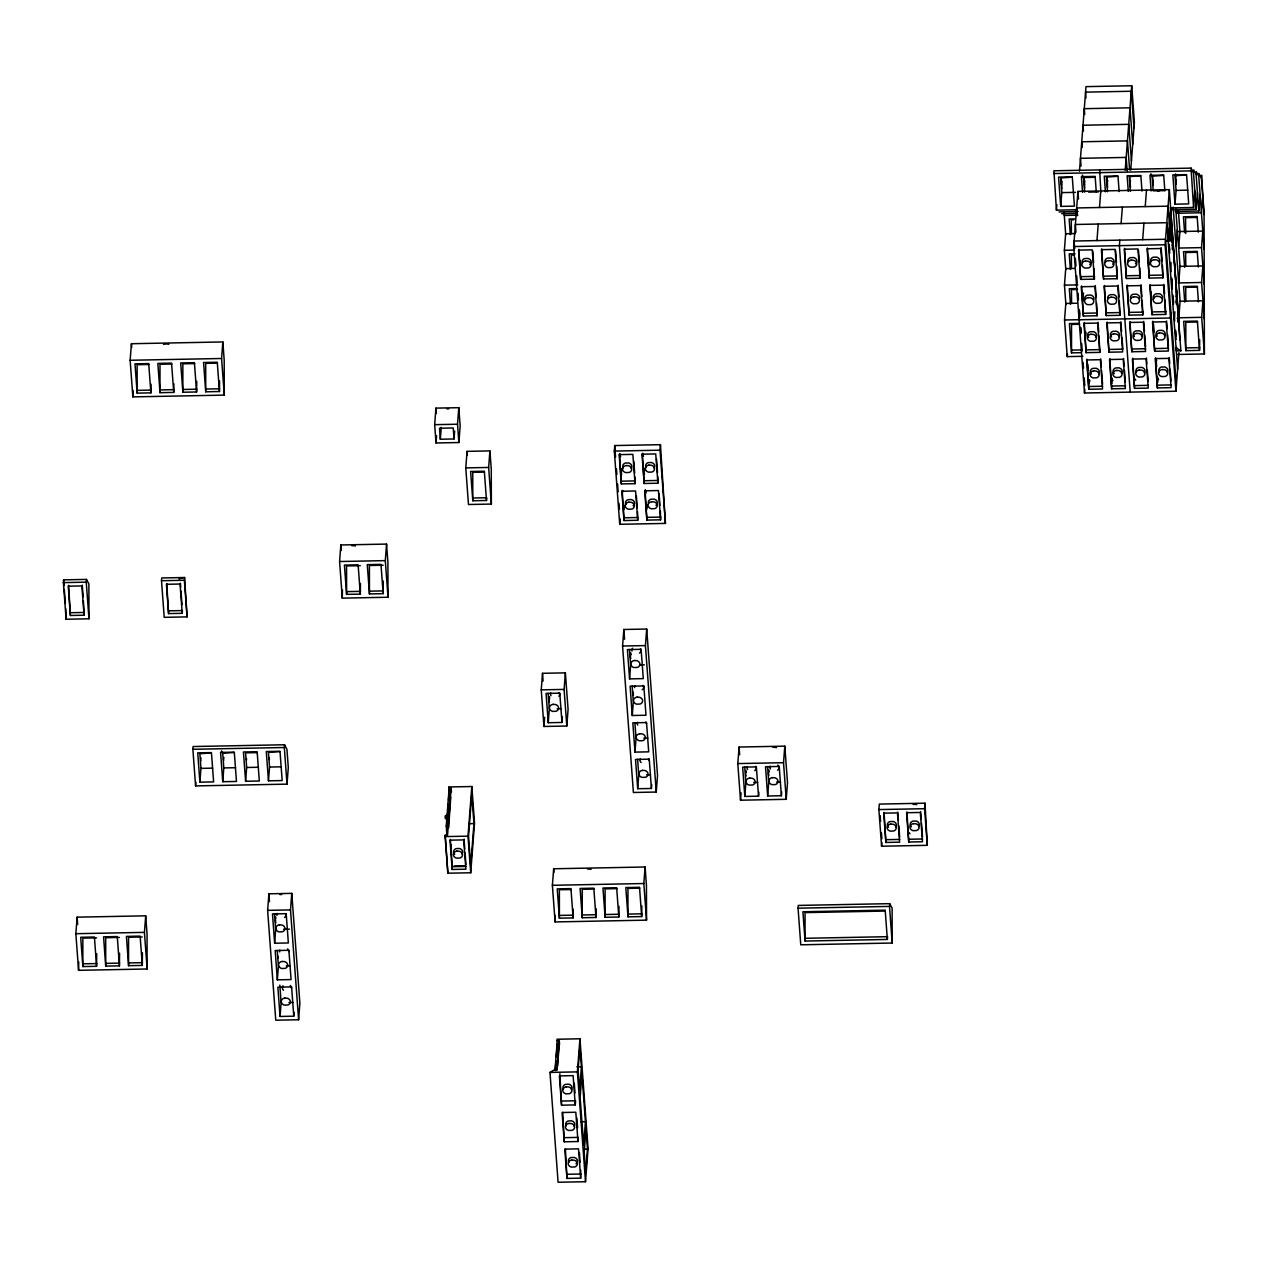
<?xml version="1.0" encoding="UTF-8"?>
<svg xmlns="http://www.w3.org/2000/svg" width="1268" height="1268" viewBox="0 0 1268 1268"><rect width="100%" height="100%" fill="white"/><g stroke="black" fill="none" stroke-linecap="round" stroke-linejoin="round"><path stroke-width="1.5" d="M447.652 817.226L448.238 803.722M63.4 582.614L63.606 579.856L86.462 579.413L88.887 583.946L88.966 618.784L66.11 619.244L63.4 582.614L86.256 582.171L86.462 579.413M66.11 619.244L65.746 608.767M83.419 600.747L84.068 615.218L70.406 615.487L68.599 585.388M75.858 933.708L77.126 917.16L145.709 915.829L147.056 934.136L147.136 968.99L78.568 970.321L75.858 933.708L144.425 932.376L145.709 915.829M78.568 970.321L78.727 961.905M96.701 953.679L96.574 966.311L82.864 966.565L82.848 938.146L96.558 937.876M130.144 360.271L131.428 343.723L222.851 341.948L224.198 360.255L224.278 395.109L132.855 396.884L130.144 360.271L221.583 358.495L222.851 341.948M132.855 396.884L133.029 390.354M151.035 384.188L150.876 392.858L137.15 393.128L137.134 364.693L148.942 364.471M119.557 953.235L119.43 965.867L105.719 966.121L105.704 937.702L119.414 937.432M173.89 383.744L173.732 392.414L160.006 392.684L159.99 364.249L171.814 364.027M142.412 952.791L142.301 965.423L128.575 965.677L128.559 937.258L142.27 936.989M161.512 580.712L161.718 577.954L184.573 577.511L187.078 616.882L164.206 617.326L161.512 580.712L184.367 580.269L184.573 577.511M196.73 381.319L196.588 391.971L182.877 392.24L182.846 363.805L194.67 363.583M168.787 610.827L182.433 610.558L182.227 613.316L168.565 613.585L166.758 583.486M219.586 380.875L219.443 391.527L205.733 391.796L205.701 363.361L217.525 363.139M192.879 749.293L193.101 746.535L284.523 744.76L286.933 749.277L288.296 767.584L287.012 784.131L195.589 785.906L192.879 749.293L284.317 747.518L284.523 744.76M195.589 785.906L195.874 782.229M199.884 782.166L197.729 752.859L211.439 752.606L213.61 781.896L199.884 782.166L200.946 768.376L199.868 753.731L211.201 752.938M222.74 781.706L220.584 752.415L234.295 752.162L236.466 781.453L222.74 781.706L223.802 767.933L222.724 753.287L221.44 750.878M245.612 781.262L243.44 751.972L257.15 751.718L259.322 781.009L245.612 781.262L246.658 767.489L245.58 752.843L256.976 752.621M268.467 780.819L266.296 751.528L280.006 751.274L282.178 780.565L268.467 780.819L269.529 767.045L268.436 752.399L279.768 751.607M267.627 910.361L268.911 893.813L291.767 893.369L299.882 1003.226L298.614 1019.757L275.758 1020.201L267.627 910.361L290.499 909.917L291.767 893.369M274.649 943.234L272.477 913.927L286.188 913.673L288.359 942.964L274.649 943.234L275.695 929.444L274.554 913.816M277.343 979.847L275.188 950.556L288.898 950.287L291.069 979.578L277.343 979.847L278.405 966.058L277.248 950.429M294.065 1012.244L293.764 1016.191L280.054 1016.46L281.116 1002.671L279.816 985.093M339.586 561.518L340.854 544.971L386.566 544.083L387.913 562.39L388.008 597.244L342.281 598.131L339.586 561.518L385.298 560.63L386.566 544.083M342.281 598.131L342.439 589.715M360.445 583.454L360.302 594.121L346.592 594.375L346.56 565.956L360.286 565.686M383.285 581.045L383.158 593.662L369.448 593.931L369.416 565.496L383.142 565.243M434.67 424.669L435.938 408.122L458.794 407.678L460.157 425.985L458.873 442.532L436.018 442.976L434.67 424.669L457.526 424.225L458.794 407.678M436.018 442.976L436.588 435.621M454.641 431.072L454.039 438.95L440.329 439.219L441.232 427.395M465.784 467.892L467.052 451.36L489.908 450.917L491.271 469.223L491.35 504.062L468.478 504.505L465.784 467.892L488.64 467.448L489.908 450.917M448.856 788.347L448.967 786.968L471.823 786.525L474.533 823.138L470.713 872.764L447.858 873.208L445.147 836.595L445.258 835.216L447.541 835.168L451.154 788.3L448.856 788.347L449.569 797.984M446.954 835.707L446.241 826.023L448.888 791.549L451.186 791.517M448.507 800.14L448.92 794.767L449.347 800.615M472.996 498.007L486.706 497.738L486.5 500.495L472.79 500.765L472.758 472.33L484.582 472.108M448.666 827.798L450.726 797.303M447.858 873.208L445.258 835.216M452.153 869.468L449.997 840.161L463.708 839.907L465.879 869.198L452.153 869.468L452.137 862.113M470.713 872.764L468.003 836.151L471.823 786.525M473.947 823.614L470.713 865.664L468.542 836.373L471.775 794.323L473.947 823.614L469.366 823.693M541.246 689.855L542.514 673.308L565.37 672.864L568.08 709.478L566.796 726.025L543.94 726.469L541.246 689.855L564.101 689.412L565.37 672.864M543.94 726.469L544.654 717.276M562.421 716.547L561.962 722.459L548.251 722.728L549.313 708.939L548.156 693.311M552.388 885.302L553.672 868.77L645.095 866.995L646.442 885.302L646.537 920.14L555.099 921.931L552.388 885.302L643.827 883.527L645.095 866.995M555.099 921.931L555.273 915.385M573.279 909.219L573.12 917.905L559.394 918.175L559.378 889.74L571.202 889.518M556.985 1040.616L557.096 1039.237L579.951 1038.793L588.067 1148.634L585.515 1181.728L558.094 1182.251L549.979 1072.411L557.143 1068.147L559.267 1040.568L556.985 1040.616L557.27 1044.547M555.004 1070.018L557.017 1043.833L559.299 1043.786L557.571 1066.23M555.986 1060.714L555.241 1070.477L556.383 1070.446M556.287 1056.799L557.048 1047.035L557.318 1050.697M561.867 1101.052L575.577 1100.783L575.26 1104.919L561.55 1105.189L559.854 1073.711M614.314 451.075L614.742 445.559L660.454 444.672L665.431 523.415L619.719 524.302L614.314 451.075L660.026 450.188L660.454 444.672M564.577 1137.665L578.287 1137.396L577.97 1141.533L564.26 1141.802L562.707 1112.29M596.134 908.776L595.976 917.461L582.266 917.731L582.234 889.296L594.058 889.074M580.712 1170.11L580.681 1178.146L566.97 1178.416L565.401 1148.903M634.951 477.006L635.03 483.663L621.32 483.932L619.513 453.833M585.515 1181.728L577.4 1071.888L579.951 1038.793M619.719 524.302L620.147 518.786M581.394 1066.737L579.587 1090.163L578.097 1070.034L579.904 1046.591L581.394 1066.737L576.813 1066.816M637.519 511.67L637.741 520.276L624.03 520.546L622.208 490.447M585.451 1121.657L583.645 1145.083L580.126 1097.486L581.933 1074.059L585.451 1121.657L580.871 1121.736M622.572 646.03L623.84 629.483L646.696 629.039L657.521 775.493L656.253 792.04L633.398 792.484L622.572 646.03L645.428 645.586L646.696 629.039M618.974 906.366L618.832 917.018L605.121 917.287L605.09 888.852L616.914 888.63M587.48 1149.109L585.673 1172.551L584.183 1152.406L585.99 1128.98L587.48 1149.109L584.437 1149.173M657.807 476.562L657.886 483.219L644.176 483.488L642.369 453.389M629.578 678.887L627.406 649.596L641.117 649.327L643.288 678.618L629.578 678.887L630.64 665.098L629.483 649.485M660.374 511.226L660.596 519.832L646.886 520.102L645.079 490.003M632.272 715.501L630.117 686.21L643.827 685.94L645.998 715.231L632.272 715.501L633.334 701.711L632.177 686.099M634.983 752.114L632.827 722.823L646.537 722.554L648.693 751.845L634.983 752.114L636.045 738.341L634.888 722.712M651.704 784.527L651.403 788.474L637.693 788.728L638.755 774.954L637.598 759.326M641.83 905.923L641.687 916.574L627.977 916.843L627.945 888.408L639.769 888.186M737.802 763.59L739.086 747.042L784.797 746.155L787.507 782.768L786.223 799.316L740.512 800.203L737.802 763.59L783.529 762.686L784.797 746.155M740.512 800.203L741.083 792.849M758.835 792.246L758.533 796.177L744.823 796.447L745.869 782.657L744.728 767.045M781.69 791.803L781.389 795.733L767.679 796.003L768.741 782.213L767.584 766.601M798.063 908.189L798.269 905.431L889.692 903.656L892.117 908.173L892.196 943.027L800.758 944.803L798.063 908.189L889.486 906.414L889.692 903.656M805.275 938.288L887.568 936.687L887.346 939.445L805.069 941.046L805.037 912.611L885.001 911.058M878.882 809.586L879.31 804.086L925.022 803.199L927.304 845.328L881.593 846.216L878.882 809.586L924.594 808.699L925.022 803.199M881.593 846.216L881.878 842.538M885.888 842.459L883.733 813.168L897.443 812.899L899.598 842.19L885.888 842.459L884.081 812.36M908.744 842.015L906.588 812.725L920.299 812.455L922.47 841.746L908.744 842.015L906.937 811.916M1077.372 209.743L1056.418 210.155L1053.93 170.784L1191.064 168.121L1193.489 172.638L1196.184 209.252L1172.678 209.711M1056.418 210.155L1056.846 204.639M1060.714 206.399L1058.558 177.108L1072.268 176.838L1074.44 206.129L1060.714 206.399L1061.776 192.609L1060.698 177.964L1072.031 177.187M1065.802 269.561L1064.375 250.303L1065.643 233.756L1075.375 233.566M1065.881 304.415L1064.454 285.142L1065.738 268.61L1075.248 268.42M1082.809 356.308L1067.244 356.609L1064.534 319.996L1065.817 303.448L1077.483 303.226M1178.907 352.631L1175.927 391.226L1084.505 393.001L1073.679 246.547L1077.927 191.405L1169.35 189.629L1179.89 339.761M1079.48 171.18L1085.979 86.636L1131.706 85.749L1134.4 122.362L1130.723 170.15M1067.244 356.609L1067.45 353.851M1081.335 352.678L1071.539 352.869L1071.523 324.434L1079.543 324.275M1078.165 295.951L1078.275 294.572M1094.03 268.578L1094.395 279.15L1080.685 279.404L1078.878 249.321M1079.512 314.258L1079.1 319.774L1170.523 317.999L1170.95 312.483M1082.999 299.533L1083.506 292.971M1080.875 332.565L1080.685 327.334M1096.598 303.242L1097.105 315.764L1083.395 316.017L1081.588 285.934M1085.709 336.147L1086.01 332.2M1099.641 169.896L1100.846 191.928M1099.023 335.941L1099.816 352.377L1086.105 352.647L1084.299 322.548M1084.505 393.001L1084.79 389.324M1096.963 240.587L1098.231 224.04M1099.514 207.508L1100.783 190.961M1088.8 389.26L1086.644 359.969L1100.355 359.7L1102.526 388.991L1088.8 389.26L1086.993 359.161M1116.743 266.185L1117.251 278.706L1103.54 278.96L1101.734 248.877M1119.311 300.833L1119.961 315.32L1106.251 315.573L1104.444 285.49M1108.961 352.203L1106.79 322.896L1120.5 322.643L1122.671 351.933L1108.961 352.203L1107.154 322.104M1119.818 240.143L1119.39 245.659L1130.216 392.113M1121.086 223.596L1122.37 207.049M1125.191 170.292L1131.706 85.749M1111.656 388.816L1109.5 359.526L1123.21 359.256L1125.382 388.547L1111.656 388.816L1109.849 358.717M1139.758 267.691L1140.122 278.263L1126.396 278.516L1124.589 248.433M1142.167 300.389L1142.817 314.876L1129.106 315.13L1127.3 285.046M1131.817 351.743L1129.645 322.452L1143.356 322.199L1145.527 351.49L1131.817 351.743L1130.01 321.66M1142.674 239.7L1143.942 223.152M1145.226 206.605L1146.494 190.073M1134.527 388.373L1132.356 359.082L1146.066 358.812L1148.237 388.103L1134.527 388.373L1132.704 358.273M1162.471 265.297L1162.978 277.803L1149.252 278.072L1147.445 247.973M1165.023 299.945L1165.672 314.432L1151.962 314.686L1150.155 284.603M1154.672 351.299L1152.501 322.009L1166.227 321.755L1168.383 351.046L1154.672 351.299L1152.866 321.216M1175.927 391.226L1165.102 244.772L1169.35 189.629M1168.161 241.015L1170.713 207.936M1157.383 387.929L1155.211 358.622L1168.922 358.368L1171.093 387.659L1157.383 387.929L1155.576 357.83M1168.858 239.161L1170.665 215.734L1169.508 215.75M1169.778 219.412L1170.998 235.896L1170.792 238.653L1169.651 238.669M1175.674 173.89L1176.038 184.462M1171.695 241.728L1172.139 235.864L1170.998 235.896M1171.949 241.934L1170.633 212.517L1168.747 240.54M1175.008 204.18L1172.837 174.889L1186.563 174.619L1188.718 203.91L1175.008 204.18L1176.07 190.39L1174.976 175.745L1186.309 174.968M1170.935 262.428L1171.046 271.669M1172.218 245.596L1172.662 239.985L1180.857 350.776L1176.926 350.856M1172.234 249.051L1172.694 243.187M1176.038 246.309L1177.306 229.762M1174.437 317.428L1174.865 311.817M1176.022 296.855L1176.45 291.244M1176.149 302.386L1176.72 294.905M1176.292 303.971L1176.752 298.107M1178.749 282.923L1180.017 266.391L1175.737 208.57M1177.94 322.151L1178.241 318.252L1177.1 318.268M1176.276 350.856L1176.561 347.194M1178.543 321.454L1180.096 301.229L1173.138 207.08M1170.221 207.936L1193.568 207.492L1191.064 168.121M1193.489 172.638L1193.695 169.88L1196.104 174.398L1198.815 211.011L1175.309 211.471M1193.568 207.492L1194.836 190.945M1196.104 174.398L1196.326 171.64L1198.736 176.173L1204.14 249.4L1204.394 353.946L1177.718 354.469M1196.184 209.252L1197.467 192.704M1198.736 176.173L1198.942 173.415L1201.367 177.932L1204.061 214.546L1204.14 249.4M1199.687 339.713L1199.544 350.38L1185.834 350.65L1185.802 322.215L1197.626 321.977M1198.815 211.011L1200.083 194.48M1201.367 177.932L1201.573 175.174L1204.061 214.546M1202.714 196.239L1201.446 212.786L1176.672 213.262M1204.22 284.254L1201.525 247.625L1202.793 231.093L1178.035 231.568M1204.315 319.092L1201.604 282.479L1202.872 265.947L1179.525 266.391M1204.394 353.946L1201.684 317.333L1202.952 300.785L1180.096 301.229M445.512 818.621L445.464 815.562L445.48 818.589M178.994 578.874L182.719 577.97M1157.494 190.818L1159.285 190.786M446.938 408.867L448.729 408.835M351.854 545.716L353.645 545.684A6.879 5.484 4.4 0 1 355.389 546.017M772.941 747.343L774.732 747.312A6.879 5.484 4.4 0 1 776.476 747.644M913.166 804.387L914.957 804.34A6.879 5.484 4.4 0 1 916.716 804.673M587.528 869.071L589.303 869.024A6.879 5.484 4.4 0 1 591.062 869.357M279.911 894.574L281.686 894.526M1053.708 173.542L1190.858 170.879M1082.27 175.111L1083.554 177.52L1094.95 177.298M1150.837 173.779L1152.121 176.189L1163.453 175.412M1061.776 192.609L1075.502 192.356M1088.562 192.102L1098.357 191.912M1164.959 190.612L1153.214 190.834L1152.121 176.189M1176.07 190.39L1187.815 190.168M1059.049 211.914L1078.085 211.55M1061.665 213.674L1076.912 213.389M1064.296 215.449L1077.911 215.18M1075.01 218.904L1069.146 219.015L1070.287 234.643M1073.6 219.839L1071.286 219.871L1071.412 233.708M1197.388 217.43L1185.564 217.652L1185.707 233.455M1166.845 241.047L1172.726 240.936L1167.828 237.924M1073.679 246.547L1165.102 244.772M1064.375 250.303L1074.107 250.113M1201.525 247.625L1178.669 248.068L1179.937 231.537L1178.368 210.329M1075.09 253.758L1069.225 253.869L1070.382 269.498M1197.467 252.284L1185.643 252.506L1185.77 266.328M1080.907 276.646L1094.617 276.392M1103.762 276.202L1117.473 275.948M1126.618 275.758L1140.328 275.505M1149.474 275.314L1163.184 275.061M1064.454 285.142L1077.784 284.888M1178.257 282.938L1201.604 282.479M1077.134 288.565L1069.304 288.724L1070.461 304.336M1077.562 289.469L1071.444 289.579L1071.571 303.401M1197.547 287.123L1185.723 287.361L1185.849 301.182M1083.601 313.259L1097.327 313.006M1106.457 312.816L1120.183 312.562M1129.312 312.372L1143.039 312.118M1152.184 311.928L1165.894 311.674M1064.534 319.996L1080.098 319.694M1178.828 317.777L1201.684 317.333M1079.179 323.388L1069.384 323.578L1071.539 352.869M1071.761 350.111L1081.556 349.92M1086.311 349.889L1100.022 349.619M1109.167 349.445L1122.877 349.175L1122.021 337.462M1132.023 349.001L1145.733 348.732M1154.879 348.557L1168.605 348.288M1186.04 347.892L1199.766 347.622M137.372 390.37L151.082 390.1M160.228 389.926L173.938 389.656M183.083 389.482L196.794 389.213M205.939 389.038L219.649 388.769M1089.022 386.502L1102.732 386.233M1111.878 386.058L1125.588 385.789M1134.733 385.615L1148.443 385.345M1157.589 385.171L1171.299 384.901M621.526 481.174L635.236 480.905M644.382 480.731L658.108 480.461M624.236 517.788L637.947 517.518M647.092 517.344L660.802 517.075M346.798 591.617L360.508 591.364M369.654 591.173L383.364 590.92M70.612 612.729L84.274 612.46M640.435 664.908L644.35 664.844M557.143 708.78L561.058 708.701M643.875 738.182L647.805 738.103M222.724 753.287L234.057 752.495M200.946 768.376L212.707 768.139M223.802 767.933L235.563 767.695M246.658 767.489L258.418 767.251M269.529 767.045L281.274 766.807M646.585 774.796L650.5 774.716M753.715 782.514L757.63 782.435M776.571 782.071L780.486 781.991M446.241 826.023L448.523 825.975M445.147 836.595L468.003 836.151M886.11 839.701L899.82 839.432M908.966 839.257L922.676 838.988M454.245 865.981L465.229 865.759M466.085 866.44L452.375 866.71L450.346 839.368M559.616 915.417L573.326 915.147M582.472 914.973L596.182 914.703M605.327 914.529L619.038 914.26M628.183 914.085L641.893 913.816M283.541 929.285L289.421 929.175M83.07 963.807L96.796 963.553M105.941 963.363L119.652 963.109M128.797 962.919L142.507 962.666M286.251 965.899L290.166 965.82M288.946 1002.512L292.876 1002.433M549.979 1072.411L577.4 1071.888M567.287 1174.279L580.998 1174.025M1175.943 347.765L1180.857 350.776M1140.598 175.856L1129.265 176.632L1130.359 191.278M1117.742 176.3L1106.409 177.076L1107.487 191.722M1073.742 255.248L1071.365 254.725L1071.492 268.547M1198.292 232.155L1197.135 216.527L1183.424 216.796L1184.581 232.424M1198.371 267.009L1197.214 251.381L1183.504 251.65L1184.661 267.279M1198.45 301.847L1197.293 286.235L1183.583 286.505L1184.74 302.117M1199.544 350.38L1197.388 321.089L1183.662 321.343L1185.834 350.65M1170.602 209.315L1178.717 319.156M1169.429 224.468L1168.082 206.161L1076.643 207.952L1077.214 215.655M1169.255 244.661L1169.667 250.145M1171.727 278.057L1172.298 285.665M1172.995 295.19L1173.566 302.798M1175.626 330.71L1176.022 336.194M1164.848 190.691L1163.691 175.063L1149.981 175.333L1151.138 190.961M1169.017 244.201L1169.698 253.362M1171.6 279.118L1172.314 288.882M1172.9 296.68L1173.471 304.494M1174.168 313.767L1174.707 321.089M1175.373 330.251L1176.054 339.412M1177.639 369.178L1166.814 222.708L1075.375 224.484L1075.946 232.202M1176.355 385.71L1165.53 239.256L1074.107 241.031L1074.678 248.734M1161.171 247.72L1162.17 261.382M1163.865 284.333L1164.595 294.097M1166.576 320.947L1167.162 328.761M1167.59 334.609L1168.446 346.338M1169.286 357.56L1169.714 363.425M1170.142 369.273L1171.014 380.986M1162.978 277.803L1160.806 248.512L1147.096 248.782L1149.252 278.072M1165.672 314.432L1163.517 285.142L1149.807 285.395L1151.962 314.686M1152.612 177.092L1153.183 184.906M1148.523 256.944L1149.109 264.758M1151.09 291.608L1151.661 299.406M1153.515 324.307L1154.086 332.121M1156.067 358.971L1156.654 366.785M1157.367 376.548L1157.795 382.413M1141.993 191.135L1140.835 175.507L1127.125 175.776L1128.282 191.405M1133.988 127.878L1131.278 91.248L1085.566 92.136L1085.994 97.921M1132.704 144.409L1129.994 107.796L1084.283 108.683L1084.711 114.469M1138.458 250.113L1139.314 261.826M1141.01 284.777L1141.882 296.49M1143.72 321.39L1144.449 331.154M1144.735 335.053L1145.59 346.782M1146.43 358.004L1146.858 363.868M1147.286 369.717L1148.158 381.43M1131.436 160.957L1128.726 124.343L1083.015 125.231L1083.443 131.016M1140.122 278.263L1137.951 248.956L1124.24 249.225L1126.396 278.516M1142.817 314.876L1140.661 285.585L1126.935 285.839L1129.106 315.13M1129.598 169.785L1127.458 140.891L1081.747 141.778L1082.175 147.548M1129.756 177.536L1130.47 187.299M1127.173 170.911L1126.19 157.422L1080.463 158.31L1081.033 166.029M1119.137 191.579L1117.98 175.951L1104.27 176.22L1105.427 191.848M1115.586 250.557L1116.458 262.27M1118.154 285.221L1119.026 296.934M1120.864 321.834L1121.578 331.598M1123.575 358.448L1124.145 366.262M1124.431 370.161L1125.302 381.874M1117.251 278.706L1115.095 249.4L1101.385 249.669L1103.54 278.96M1119.961 315.32L1117.805 286.029L1104.079 286.283L1106.251 315.573M1106.901 177.98L1107.614 187.743M1111.687 377.801L1112.084 383.301M1096.281 192.023L1095.124 176.395L1081.414 176.664L1082.571 192.292M1092.731 251.001L1093.602 262.714M1095.298 285.665L1096.17 297.378M1098.009 322.278L1098.722 332.042M1100.719 358.892L1101.29 366.706M1101.575 370.605L1102.589 384.283M1094.395 279.15L1092.239 249.844L1078.529 250.113L1080.685 279.404M1097.105 315.764L1094.95 286.473L1081.224 286.726L1083.395 316.017M1099.816 352.377L1097.644 323.086L1083.934 323.34L1086.105 352.647M1084.045 178.423L1084.758 188.203M1083.554 177.52L1084.631 192.165M1077.927 191.405L1078.497 199.108M1083.268 296.078L1083.506 300.674M1080.098 260.225L1080.526 266.09M1087.785 364.217L1088.213 370.066M1088.943 379.829L1089.228 383.744M1079.417 309.994L1079.702 313.846M1075.391 258.371L1075.961 266.09M1076.675 275.711L1077.214 283.144M1077.943 293.067L1078.45 299.803M1079.163 309.44L1079.734 317.159M1080.51 327.746L1080.938 333.532M1081.683 343.549L1082.222 350.871M1083.078 362.442L1083.506 368.211M1084.219 377.848L1084.79 385.567M1064.01 211.597L1065.722 234.723M1061.173 178.867L1061.902 188.647M924.594 808.699L927.304 845.328M920.647 811.647L921.234 819.461M921.519 823.376L922.533 837.038M897.792 812.091L898.378 819.905M898.806 825.769L899.678 837.482M889.486 906.414L892.196 943.027M880.166 815.641L880.594 821.426M881.45 832.981L881.878 838.766M887.346 939.445L885.191 910.155L802.898 911.755L805.069 941.046M783.529 762.686L786.223 799.316M781.389 795.733L779.218 766.443L765.507 766.712L767.679 796.003M758.533 796.177L756.362 766.886L742.652 767.156L744.823 796.447M739.086 747.042L739.656 754.745M660.026 450.188L665.431 523.415M656.507 458.984L657.521 472.647M659.075 493.648L659.946 505.361M657.886 483.219L655.73 453.928L642.004 454.198L644.176 483.488M660.596 519.832L658.425 490.542L644.715 490.811L646.886 520.102M633.794 461.378L634.666 473.091M636.362 496.042L637.233 507.755M635.03 483.663L632.859 454.372L619.149 454.641L621.32 483.932M637.741 520.276L635.569 490.985L621.859 491.255L624.03 520.546M645.428 645.586L656.253 792.04M651.403 788.474L649.248 759.167L635.522 759.437L637.693 788.728M614.742 445.559L615.582 457.114M616.438 468.684L616.866 474.454M617.579 484.091L618.15 491.81M619.006 503.364L619.434 509.15M643.827 883.527L646.537 920.14M623.84 629.483L624.553 639.246M641.687 916.574L639.516 887.283L625.806 887.552L627.977 916.843M618.832 917.018L616.66 887.727L602.95 887.996L605.121 917.287M595.976 917.461L593.804 888.171L580.094 888.44L582.266 917.731M564.101 689.412L566.796 726.025M561.962 722.459L559.79 693.168L546.08 693.438L548.251 722.728M573.12 917.905L570.949 888.614L557.238 888.884L559.394 918.175M574.277 1083.221L575.006 1092.984M576.845 1117.869L577.574 1127.632M579.413 1152.533L580.126 1162.296M575.26 1104.919L573.104 1075.629L559.378 1075.898L561.55 1105.189M577.97 1141.533L575.799 1112.242L562.089 1112.511L564.26 1141.802M580.681 1178.146L578.509 1148.856L564.799 1149.125L566.97 1178.416M542.514 673.308L543.084 681.027M553.672 868.77L553.942 872.432M559.267 1040.568L559.553 1044.499M557.017 1043.833L557.286 1047.495M557.143 1068.147L557.286 1069.97M488.64 467.448L491.35 504.062M486.5 500.495L484.328 471.205L470.618 471.474L472.79 500.765M467.052 451.36L467.321 455.022M457.526 424.225L458.873 442.532M454.039 438.95L453.231 427.966L439.505 428.235L440.329 439.219M435.938 408.122L436.351 413.606M464.056 839.099L464.785 848.863M465.071 852.762L465.942 864.491M451.154 788.3L451.44 792.151M448.967 786.968L449.538 794.671M448.888 791.549L449.458 799.316M450.837 844.536L451.408 852.35M447.652 816.909L447.43 814.056L446.922 832.331M385.298 560.63L388.008 597.244M383.158 593.662L380.986 564.371L367.276 564.64L369.448 593.931M360.302 594.121L358.131 564.815L344.421 565.084L346.592 594.375M340.854 544.971L341.25 550.471M284.317 747.518L287.012 784.131M290.499 909.917L298.614 1019.757M293.764 1016.191L291.608 986.9L277.882 987.17L280.054 1016.46M268.911 893.813L269.482 901.659M221.583 358.495L224.278 395.109M219.443 391.527L217.272 362.236L203.562 362.505L205.733 391.796M196.588 391.971L194.416 362.68L180.706 362.949L182.877 392.24M173.732 392.414L171.56 363.123L157.85 363.393L160.006 392.684M184.367 580.269L187.078 616.882M180.421 583.217L180.706 587.116M180.991 591.031L182.006 604.693M182.227 613.316L180.056 584.025L166.409 584.294L168.565 613.585M150.876 392.858L148.705 363.567L134.994 363.837L137.15 393.128M131.428 343.723L131.698 347.384M144.425 932.376L147.136 968.99M142.301 965.423L140.13 936.117L126.42 936.386L128.575 965.677M119.43 965.867L117.274 936.561L103.564 936.83L105.719 966.121M86.256 582.171L88.966 618.784M82.261 585.119L83.117 596.848M84.068 615.218L81.897 585.927L68.234 586.196L70.406 615.487M96.574 966.311L94.418 937.004L80.692 937.274L82.864 966.565M63.606 579.856L64.034 585.642M64.319 589.493L65.318 602.982M77.126 917.16L77.665 924.483M1164.515 335.861A4.581 3.661 4.4 0 0 1162.059 330.33L1158.556 330.457A4.581 3.661 4.4 0 0 1157.272 336.131M1141.66 336.305A4.581 3.661 4.4 0 0 1139.203 330.774L1135.7 330.9A4.581 3.661 4.4 0 0 1134.416 336.575M1167.21 372.475A4.581 3.661 4.4 0 0 1164.753 366.943L1161.266 367.07A4.581 3.661 4.4 0 0 1159.301 371.952M1144.354 372.919A4.581 3.661 4.4 0 0 1141.897 367.387L1138.41 367.514A4.581 3.661 4.4 0 0 1136.429 372.396M1158.619 379.766A6.879 5.484 4.4 0 1 1157.415 377.056M1135.763 380.21A6.879 5.484 4.4 0 1 1134.939 378.91M1156.733 360.714A6.879 5.484 4.4 0 1 1156.162 359.335M1113.383 263.522A4.581 3.661 4.4 0 1 1112.607 264.219M1105.062 262.08A4.581 3.661 4.4 0 1 1107.439 258.117L1110.927 257.975A4.581 3.661 4.4 0 1 1113.89 262.666M1089.751 264.663A4.581 3.661 4.4 0 0 1088.071 258.418L1084.584 258.561A4.581 3.661 4.4 0 0 1082.206 262.524M1107.756 298.693A4.581 3.661 4.4 0 1 1110.134 294.731L1113.637 294.604A4.581 3.661 4.4 0 1 1116.601 299.28M1084.901 299.137A4.581 3.661 4.4 0 1 1087.278 295.175L1090.781 295.048A4.581 3.661 4.4 0 1 1093.745 299.724M1118.788 336.749A4.581 3.661 4.4 0 0 1116.331 331.217L1112.844 331.344A4.581 3.661 4.4 0 0 1111.56 337.019M1095.932 337.193A4.581 3.661 4.4 0 0 1093.476 331.661L1089.989 331.788A4.581 3.661 4.4 0 0 1088.705 337.462M1121.498 373.363A4.581 3.661 4.4 0 0 1119.042 367.831L1115.555 367.958A4.581 3.661 4.4 0 0 1114.255 373.648M1098.643 373.806A4.581 3.661 4.4 0 0 1096.186 368.275L1092.699 368.402A4.581 3.661 4.4 0 0 1091.399 374.092M1112.908 380.654A6.879 5.484 4.4 0 1 1111.687 377.943M1090.052 381.097A6.879 5.484 4.4 0 1 1089.228 379.798M1150.773 261.192A4.581 3.661 4.4 0 1 1153.151 257.23L1156.638 257.087A4.581 3.661 4.4 0 1 1159.602 261.779M1136.239 263.078A4.581 3.661 4.4 0 1 1135.462 263.776M1127.918 261.636A4.581 3.661 4.4 0 1 1130.295 257.673L1133.782 257.531A4.581 3.661 4.4 0 1 1136.746 262.222M1153.88 298.725A4.581 3.661 4.4 0 1 1155.861 293.843L1159.348 293.701A4.581 3.661 4.4 0 1 1162.312 298.392M1130.612 298.249A4.581 3.661 4.4 0 1 1132.99 294.287L1136.493 294.16A4.581 3.661 4.4 0 1 1139.457 298.836M1107.424 184.209A6.879 5.484 4.4 0 1 1107.661 181.387A6.879 5.484 4.4 0 1 1107.519 180.024M1130.279 183.765A6.879 5.484 4.4 0 1 1130.517 180.944M1153.135 183.321A6.879 5.484 4.4 0 1 1153.373 180.5M1175.991 182.877A6.879 5.484 4.4 0 1 1176.228 180.056M1084.552 184.653A6.879 5.484 4.4 0 1 1084.806 181.831A6.879 5.484 4.4 0 1 1084.663 180.468M1061.696 185.096A6.879 5.484 4.4 0 1 1061.95 182.275A6.879 5.484 4.4 0 1 1061.807 180.912M163.572 344.436A6.879 5.484 4.4 0 1 165.268 344.024L167.059 343.993A6.879 5.484 4.4 0 1 168.818 344.325M200.867 760.863A6.879 5.484 4.4 0 1 201.121 758.026M223.723 760.42A6.879 5.484 4.4 0 1 223.976 757.582M246.594 759.976A6.879 5.484 4.4 0 1 246.468 758.533M269.45 759.532A6.879 5.484 4.4 0 1 269.339 758.09M279.705 951.935A4.581 3.661 4.4 0 1 279.816 950.033M287.567 948.908A4.581 3.661 4.4 0 1 288.755 951.571M278.231 957.942A6.879 5.484 4.4 0 1 278.31 956.516M283.493 990.26A4.581 3.661 4.4 0 1 283.033 985.807M290.277 985.521A4.581 3.661 4.4 0 1 291.466 988.2M275.901 922.739A6.879 5.484 4.4 0 1 275.6 919.902M275.727 918.571A6.879 5.484 4.4 0 1 275.822 917.144M285.95 914.006A4.581 3.661 4.4 0 1 284.555 917.461M276.995 915.306A4.581 3.661 4.4 0 1 277.121 913.42M637.756 725.122A4.581 3.661 4.4 0 1 637.455 722.316M645.887 721.983A4.581 3.661 4.4 0 1 646.395 723.854M641.132 762.543A4.581 3.661 4.4 0 1 640.166 758.93M648.598 758.613A4.581 3.661 4.4 0 1 649.105 760.467M642.971 689.031A4.581 3.661 4.4 0 1 642.194 689.729M634.634 687.589A4.581 3.661 4.4 0 1 634.745 685.703M643.177 685.37A4.581 3.661 4.4 0 1 643.478 688.175M633.54 695.023A6.879 5.484 4.4 0 1 633.239 692.185M630.83 658.409A6.879 5.484 4.4 0 1 631.084 654.209M640.483 648.756A4.581 3.661 4.4 0 1 639.484 653.115M631.939 650.975A4.581 3.661 4.4 0 1 632.558 648.233M630.671 654.24A6.879 5.484 4.4 0 1 630.751 652.814M461.996 854.014A4.581 3.661 4.4 0 0 459.539 848.482L456.052 848.609A4.581 3.661 4.4 0 0 454.752 854.283M549.504 702.234A6.879 5.484 4.4 0 1 549.757 698.05M559.156 692.597A4.581 3.661 4.4 0 1 558.934 696.243M551.009 695.72A4.581 3.661 4.4 0 1 550.724 692.914M549.345 698.066A6.879 5.484 4.4 0 1 549.424 696.639M571.393 1089.735A4.581 3.661 4.4 0 0 568.936 1084.203L565.433 1084.346A4.581 3.661 4.4 0 0 563.467 1089.212M574.103 1126.349A4.581 3.661 4.4 0 0 571.646 1120.817L568.143 1120.96A4.581 3.661 4.4 0 0 566.178 1125.825M576.037 1163.675A4.581 3.661 4.4 0 0 574.341 1157.43L570.854 1157.573A4.581 3.661 4.4 0 0 568.872 1162.439M768.931 775.525A6.879 5.484 4.4 0 1 769.185 771.324M746.075 775.968A6.879 5.484 4.4 0 1 746.313 771.768M777.902 765.064A4.581 3.661 4.4 0 1 777.585 770.231M770.437 768.994A4.581 3.661 4.4 0 1 770.151 766.205M768.773 771.356A6.879 5.484 4.4 0 1 768.852 769.93M755.728 766.316A4.581 3.661 4.4 0 1 754.729 770.675M747.581 769.438A4.581 3.661 4.4 0 1 747.296 766.649M745.901 771.8A6.879 5.484 4.4 0 1 745.996 770.373M909.996 833.853A6.879 5.484 4.4 0 1 909.156 832.569M918.587 826.562A4.581 3.661 4.4 0 0 916.13 821.03L912.643 821.173A4.581 3.661 4.4 0 0 911.343 826.847M895.731 827.005A4.581 3.661 4.4 0 0 893.274 821.474L889.787 821.616A4.581 3.661 4.4 0 0 888.488 827.291M644.413 469.873A6.879 5.484 4.4 0 1 644.493 468.431M654.019 468.035A4.581 3.661 4.4 0 0 651.562 462.503L648.059 462.646A4.581 3.661 4.4 0 0 646.094 467.512M643.526 456.29A6.879 5.484 4.4 0 1 642.844 453.469M644.588 474.042A6.879 5.484 4.4 0 1 644.826 469.842M631.163 468.478A4.581 3.661 4.4 0 0 628.706 462.947L625.203 463.089A4.581 3.661 4.4 0 0 623.238 467.955M620.67 456.734A6.879 5.484 4.4 0 1 619.989 453.912M655.952 505.361A4.581 3.661 4.4 0 0 654.256 499.116L650.769 499.259A4.581 3.661 4.4 0 0 648.392 503.222M621.732 474.486A6.879 5.484 4.4 0 1 621.97 470.285M621.558 470.317A6.879 5.484 4.4 0 1 621.637 468.875M633.097 505.805A4.581 3.661 4.4 0 0 631.401 499.56L627.914 499.703A4.581 3.661 4.4 0 0 625.932 504.569M622.81 491.968A6.879 5.484 4.4 0 1 622.699 490.542M624.062 509.688A6.879 5.484 4.4 0 1 624.68 506.899M624.268 506.931A6.879 5.484 4.4 0 1 624.347 505.504M646.236 492.903A6.879 5.484 4.4 0 1 645.555 490.098M647.124 506.487A6.879 5.484 4.4 0 1 647.203 505.06M646.918 509.245A6.879 5.484 4.4 0 1 647.536 506.455M1085.487 261.034L1084.362 261.319A4.581 3.661 4.4 0 0 1081.905 264.806A4.581 3.661 4.4 0 0 1085.059 268.071L1088.562 267.944A4.581 3.661 4.4 0 0 1091.019 264.457A4.581 3.661 4.4 0 0 1087.865 261.176L1085.487 261.034M1108.343 260.59L1107.218 260.875A4.581 3.661 4.4 0 0 1104.761 264.362A4.581 3.661 4.4 0 0 1107.931 267.627L1111.418 267.5A4.581 3.661 4.4 0 0 1113.875 264.013A4.581 3.661 4.4 0 0 1110.72 260.733L1108.343 260.59M1131.199 260.146L1130.073 260.431A4.581 3.661 4.4 0 0 1127.617 263.918A4.581 3.661 4.4 0 0 1130.787 267.183L1134.274 267.057A4.581 3.661 4.4 0 0 1136.746 263.57A4.581 3.661 4.4 0 0 1133.576 260.289L1131.199 260.146M1154.054 259.686L1152.929 259.988A4.581 3.661 4.4 0 0 1150.472 263.475A4.581 3.661 4.4 0 0 1153.642 266.74L1157.129 266.613A4.581 3.661 4.4 0 0 1159.602 263.126A4.581 3.661 4.4 0 0 1156.432 259.845L1154.054 259.686M1088.198 297.647L1087.072 297.932A4.581 3.661 4.4 0 0 1084.6 301.419A4.581 3.661 4.4 0 0 1087.77 304.7L1091.273 304.558A4.581 3.661 4.4 0 0 1093.729 301.071A4.581 3.661 4.4 0 0 1090.559 297.806L1088.198 297.647M1111.053 297.203L1109.928 297.489A4.581 3.661 4.4 0 0 1107.455 300.976A4.581 3.661 4.4 0 0 1110.625 304.241L1114.128 304.114A4.581 3.661 4.4 0 0 1116.585 300.627A4.581 3.661 4.4 0 0 1113.415 297.346L1111.053 297.203M1133.909 296.76L1132.784 297.045A4.581 3.661 4.4 0 0 1130.311 300.532A4.581 3.661 4.4 0 0 1133.481 303.797L1136.984 303.67A4.581 3.661 4.4 0 0 1139.441 300.183A4.581 3.661 4.4 0 0 1136.271 296.902L1133.909 296.76M1156.765 296.316L1155.639 296.601A4.581 3.661 4.4 0 0 1153.183 300.088A4.581 3.661 4.4 0 0 1156.337 303.353L1159.84 303.226A4.581 3.661 4.4 0 0 1162.296 299.739A4.581 3.661 4.4 0 0 1159.142 296.458L1156.765 296.316M1090.908 334.261L1089.783 334.546A4.581 3.661 4.4 0 0 1087.31 338.033A4.581 3.661 4.4 0 0 1090.48 341.314L1093.967 341.171A4.581 3.661 4.4 0 0 1096.44 337.684A4.581 3.661 4.4 0 0 1093.27 334.419L1090.908 334.261M1113.764 333.817L1112.638 334.102A4.581 3.661 4.4 0 0 1110.166 337.589A4.581 3.661 4.4 0 0 1113.336 340.87L1116.823 340.727A4.581 3.661 4.4 0 0 1119.295 337.24A4.581 3.661 4.4 0 0 1116.125 333.975L1113.764 333.817M626.123 465.546L624.997 465.847A4.581 3.661 4.4 0 0 622.525 469.334A4.581 3.661 4.4 0 0 625.695 472.599L629.182 472.473A4.581 3.661 4.4 0 0 631.654 468.97A4.581 3.661 4.4 0 0 628.484 465.705L626.123 465.546M1136.619 333.373L1135.494 333.658A4.581 3.661 4.4 0 0 1133.021 337.145A4.581 3.661 4.4 0 0 1136.191 340.426L1139.694 340.284A4.581 3.661 4.4 0 0 1142.151 336.797A4.581 3.661 4.4 0 0 1138.981 333.532L1136.619 333.373M648.978 465.102L647.853 465.404A4.581 3.661 4.4 0 0 645.38 468.891A4.581 3.661 4.4 0 0 648.55 472.156L652.053 472.029A4.581 3.661 4.4 0 0 654.51 468.526A4.581 3.661 4.4 0 0 651.34 465.261L648.978 465.102M1159.475 332.929L1158.35 333.215A4.581 3.661 4.4 0 0 1155.877 336.702A4.581 3.661 4.4 0 0 1159.047 339.983L1162.55 339.84A4.581 3.661 4.4 0 0 1165.007 336.353A4.581 3.661 4.4 0 0 1161.837 333.088L1159.475 332.929M1093.602 370.874L1092.477 371.159A4.581 3.661 4.4 0 0 1090.02 374.646A4.581 3.661 4.4 0 0 1093.19 377.927L1096.677 377.785A4.581 3.661 4.4 0 0 1099.15 374.298A4.581 3.661 4.4 0 0 1095.98 371.033L1093.602 370.874M1116.458 370.43L1115.333 370.716A4.581 3.661 4.4 0 0 1112.876 374.203A4.581 3.661 4.4 0 0 1116.046 377.484L1119.533 377.341A4.581 3.661 4.4 0 0 1122.006 373.854A4.581 3.661 4.4 0 0 1118.836 370.589L1116.458 370.43M628.833 502.16L627.708 502.461A4.581 3.661 4.4 0 0 625.235 505.948A4.581 3.661 4.4 0 0 628.405 509.213L631.892 509.086A4.581 3.661 4.4 0 0 634.365 505.599A4.581 3.661 4.4 0 0 631.195 502.318L628.833 502.16M1139.33 369.987L1138.204 370.272A4.581 3.661 4.4 0 0 1135.732 373.759A4.581 3.661 4.4 0 0 1138.902 377.04L1142.389 376.897A4.581 3.661 4.4 0 0 1144.861 373.41A4.581 3.661 4.4 0 0 1141.691 370.145L1139.33 369.987M651.689 501.716L650.563 502.017A4.581 3.661 4.4 0 0 648.091 505.504A4.581 3.661 4.4 0 0 651.261 508.769L654.748 508.642A4.581 3.661 4.4 0 0 657.22 505.155A4.581 3.661 4.4 0 0 654.05 501.874L651.689 501.716M1162.185 369.543L1161.06 369.828A4.581 3.661 4.4 0 0 1158.587 373.315A4.581 3.661 4.4 0 0 1161.757 376.596L1165.244 376.453A4.581 3.661 4.4 0 0 1167.717 372.966A4.581 3.661 4.4 0 0 1164.547 369.701L1162.185 369.543M634.38 660.501L633.255 660.802A4.581 3.661 4.4 0 0 630.782 664.289A4.581 3.661 4.4 0 0 633.952 667.554L637.439 667.428A4.581 3.661 4.4 0 0 639.912 663.941A4.581 3.661 4.4 0 0 636.742 660.66L634.38 660.501M553.054 704.342L551.929 704.628A4.581 3.661 4.4 0 0 549.456 708.115A4.581 3.661 4.4 0 0 552.626 711.396L556.113 711.253A4.581 3.661 4.4 0 0 558.586 707.766A4.581 3.661 4.4 0 0 555.416 704.501L553.054 704.342M637.075 697.115L635.95 697.416A4.581 3.661 4.4 0 0 633.493 700.903A4.581 3.661 4.4 0 0 636.663 704.168L640.15 704.041A4.581 3.661 4.4 0 0 642.622 700.554A4.581 3.661 4.4 0 0 639.452 697.273L637.075 697.115M639.785 733.728L638.66 734.029A4.581 3.661 4.4 0 0 636.203 737.516A4.581 3.661 4.4 0 0 639.357 740.781L642.86 740.655A4.581 3.661 4.4 0 0 645.317 737.168A4.581 3.661 4.4 0 0 642.147 733.887L639.785 733.728M642.496 770.358L641.37 770.643A4.581 3.661 4.4 0 0 638.898 774.13A4.581 3.661 4.4 0 0 642.068 777.395L645.571 777.268A4.581 3.661 4.4 0 0 648.027 773.781A4.581 3.661 4.4 0 0 644.857 770.5L642.496 770.358M456.956 851.082L455.83 851.367A4.581 3.661 4.4 0 0 453.373 854.854A4.581 3.661 4.4 0 0 456.543 858.135L460.03 857.992A4.581 3.661 4.4 0 0 462.503 854.505A4.581 3.661 4.4 0 0 459.333 851.24L456.956 851.082M749.626 778.061L748.5 778.362A4.581 3.661 4.4 0 0 746.028 781.849A4.581 3.661 4.4 0 0 749.198 785.114L752.685 784.987A4.581 3.661 4.4 0 0 755.157 781.484A4.581 3.661 4.4 0 0 751.987 778.219L749.626 778.061M772.481 777.617L771.356 777.918A4.581 3.661 4.4 0 0 768.884 781.405A4.581 3.661 4.4 0 0 772.053 784.67L775.54 784.543A4.581 3.661 4.4 0 0 778.013 781.04A4.581 3.661 4.4 0 0 774.843 777.775L772.481 777.617M279.451 924.847L278.326 925.133A4.581 3.661 4.4 0 0 275.853 928.62A4.581 3.661 4.4 0 0 279.023 931.901L282.51 931.758A4.581 3.661 4.4 0 0 284.983 928.271A4.581 3.661 4.4 0 0 281.813 925.006L279.451 924.847M282.146 961.461L281.021 961.746A4.581 3.661 4.4 0 0 278.564 965.233A4.581 3.661 4.4 0 0 281.734 968.514L285.221 968.372A4.581 3.661 4.4 0 0 287.693 964.885A4.581 3.661 4.4 0 0 284.523 961.62L282.146 961.461M890.691 824.073L889.565 824.374A4.581 3.661 4.4 0 0 887.109 827.861A4.581 3.661 4.4 0 0 890.263 831.126L893.766 830.984A4.581 3.661 4.4 0 0 896.222 827.497A4.581 3.661 4.4 0 0 893.068 824.232L890.691 824.073M913.546 823.629L912.421 823.931A4.581 3.661 4.4 0 0 909.964 827.418A4.581 3.661 4.4 0 0 913.134 830.683L916.621 830.54A4.581 3.661 4.4 0 0 919.094 827.053A4.581 3.661 4.4 0 0 915.924 823.788L913.546 823.629M284.856 998.075L283.731 998.36A4.581 3.661 4.4 0 0 281.258 1001.847A4.581 3.661 4.4 0 0 284.428 1005.128L287.931 1004.985A4.581 3.661 4.4 0 0 290.388 1001.498A4.581 3.661 4.4 0 0 287.218 998.233L284.856 998.075M566.352 1086.803L565.227 1087.104A4.581 3.661 4.4 0 0 562.754 1090.591A4.581 3.661 4.4 0 0 565.924 1093.856L569.427 1093.729A4.581 3.661 4.4 0 0 571.884 1090.242A4.581 3.661 4.4 0 0 568.714 1086.961L566.352 1086.803M569.063 1123.416L567.937 1123.717A4.581 3.661 4.4 0 0 565.465 1127.204A4.581 3.661 4.4 0 0 568.635 1130.47L572.122 1130.343A4.581 3.661 4.4 0 0 574.594 1126.856A4.581 3.661 4.4 0 0 571.424 1123.575L569.063 1123.416M571.773 1160.03L570.648 1160.331A4.581 3.661 4.4 0 0 568.175 1163.818A4.581 3.661 4.4 0 0 571.345 1167.083L574.832 1166.956A4.581 3.661 4.4 0 0 577.305 1163.469A4.581 3.661 4.4 0 0 574.135 1160.188L571.773 1160.03"/></g></svg>
